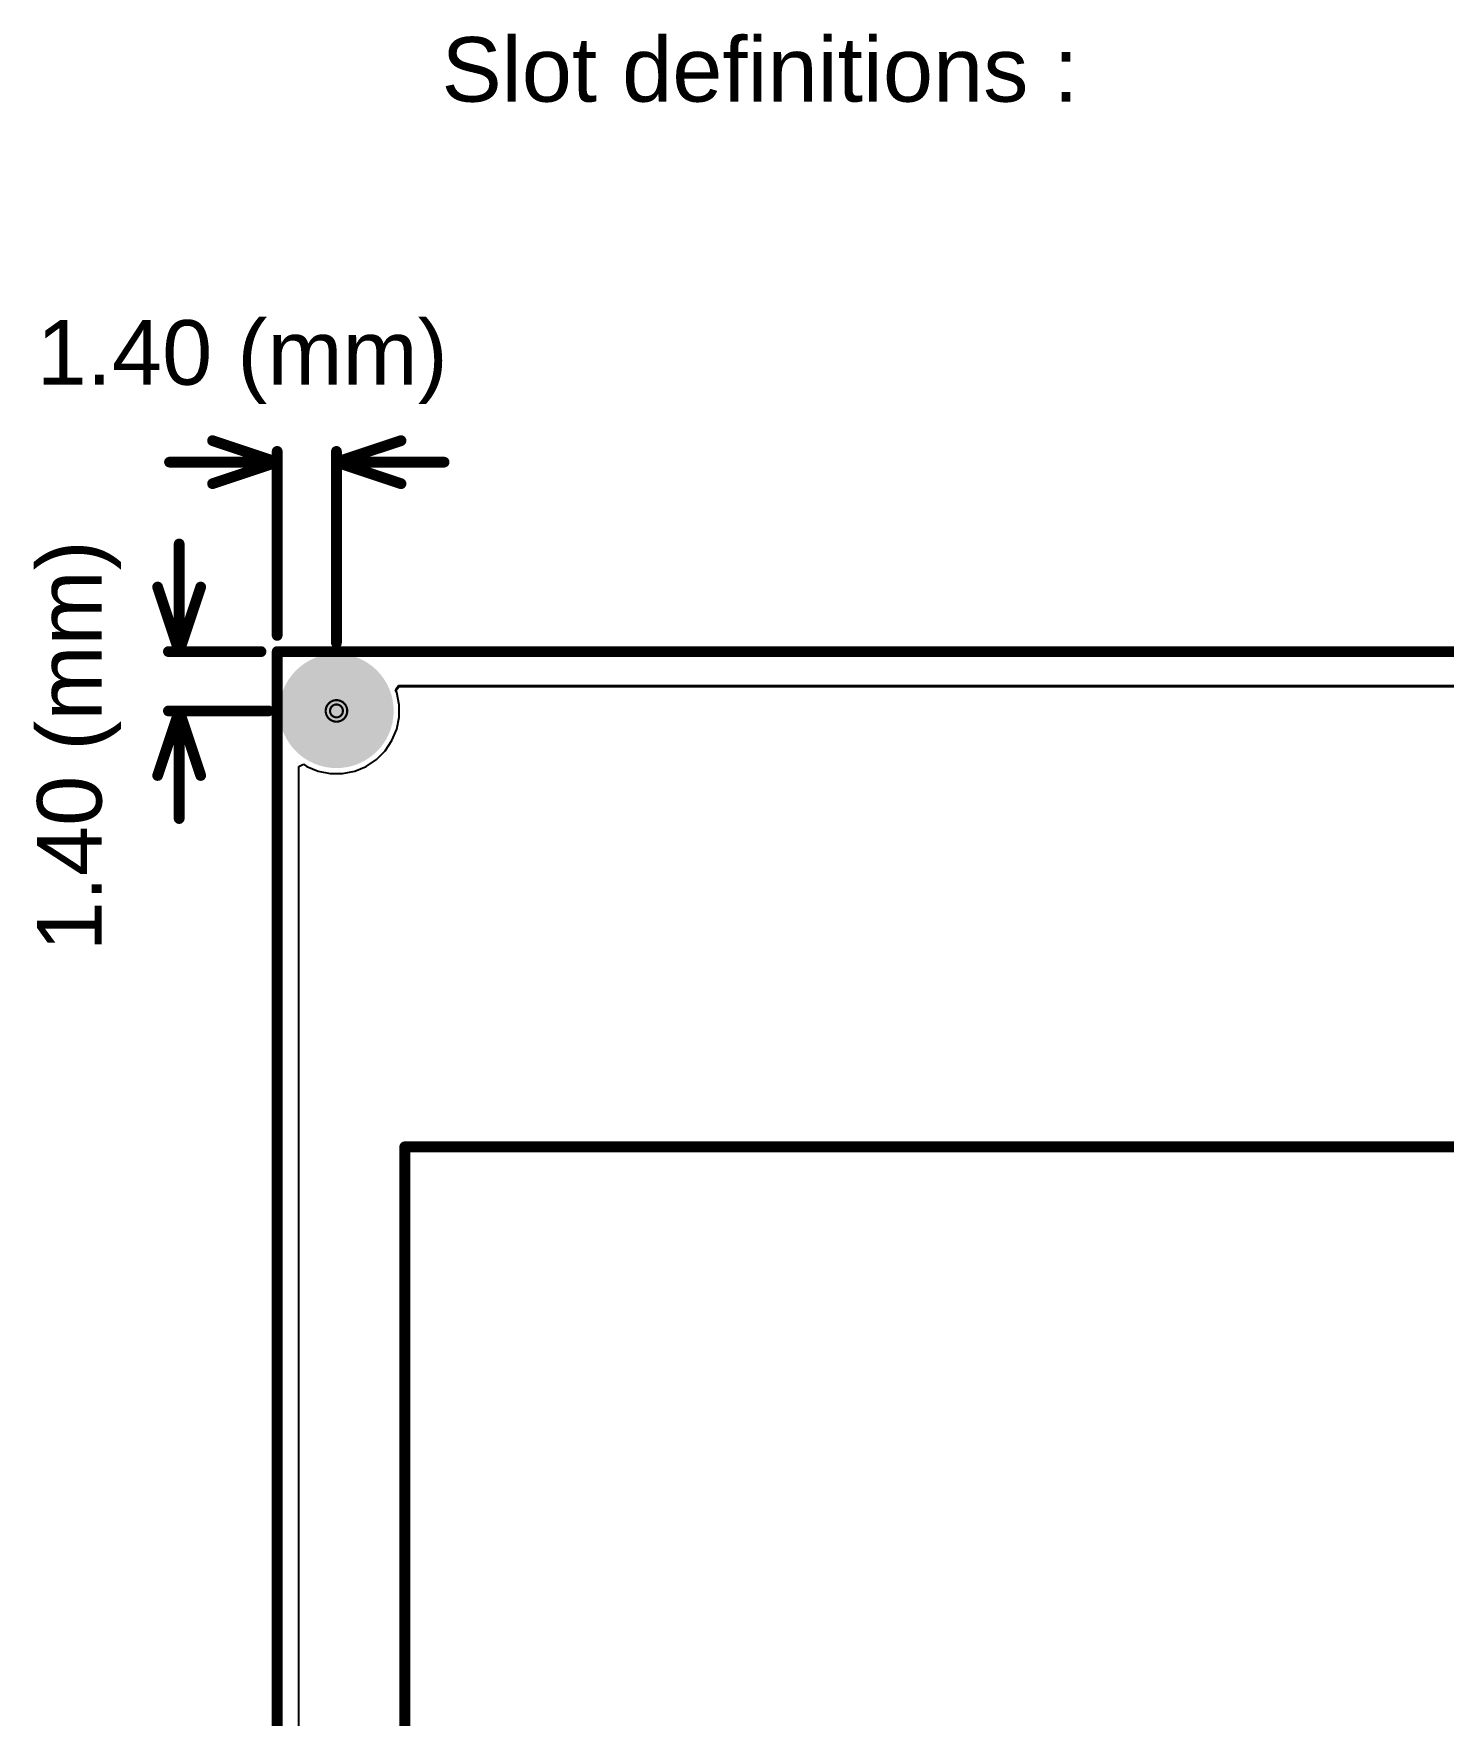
# Model space of a CAD drawing. Header units: millimetres. Extents: x -6 to 194, y -120 to 229.
# Drawn here: x -5.74 to 27.52, y 134.73 to 174.43 of the extents above; entities that cross this region are included whole.
import ezdxf

# ---------------------------------------------------------------- set-up
doc = ezdxf.new("R2010")
doc.units = ezdxf.units.MM
for name, color, linetype in [('BottomLayer', 5, 'Continuous'), ('BottomSolder', 6, 'Continuous'), ('DrillDrawing', 1, 'Continuous'), ('Mechanical1', 6, 'Continuous'), ('Mechanical2', 216, 'Continuous'), ('MultiLayer', 9, 'Continuous'), ('PadHoleLayer', 156, 'Continuous'), ('TopLayer', 1, 'Continuous'), ('TopOverlay', 2, 'Continuous'), ('TopSolder', 216, 'Continuous')]:
    doc.layers.add(name, color=color, linetype=linetype)
doc.styles.add('Arial', font='', dxfattribs={"height": 0.2})
doc.styles.get('Arial').set_extended_font_data('Arial')

msp = doc.modelspace()

# ---------------------------------------------------------------- hatches: boundary and pattern name
at = {"layer": 'BottomLayer'}
h = msp.add_hatch(color=5, dxfattribs=at)
edge = h.paths.add_edge_path()
edge.add_arc((1.4, 158.442), 1.3, 0, 360)
at = {"layer": 'BottomSolder'}
h = msp.add_hatch(color=6, dxfattribs=at)
edge = h.paths.add_edge_path()
edge.add_arc((1.4, 158.442), 1.35, 0, 360)
at = {"layer": 'MultiLayer'}
h = msp.add_hatch(color=9, dxfattribs=at)
edge = h.paths.add_edge_path()
edge.add_arc((1.4, 158.442), 1.3, 0, 360)
at = {"layer": 'PadHoleLayer'}
h = msp.add_hatch(color=156, dxfattribs=at)
edge = h.paths.add_edge_path()
edge.add_arc((1.4, 158.442), 1, 0, 360)
at = {"layer": 'TopLayer'}
h = msp.add_hatch(color=1, dxfattribs=at)
edge = h.paths.add_edge_path()
edge.add_arc((1.4, 158.442), 1.3, 0, 360)
at = {"layer": 'TopSolder'}
h = msp.add_hatch(color=216, dxfattribs=at)
edge = h.paths.add_edge_path()
edge.add_arc((1.4, 158.442), 1.35, 0, 360)

# ---------------------------------------------------------------- linework, layer by layer
at = {"layer": 'BottomLayer'}
for p, q in [((2.804, 158.914), (2.875, 159.019)), ((2.821, 158.873), (2.804, 158.914)), ((2.878, 158.588), (2.821, 158.873)), ((2.875, 159.019), (68.127, 159.019)), ((2.878, 158.297), (2.878, 158.588)), ((2.71, 157.742), (2.821, 158.011)), ((2.821, 158.011), (2.878, 158.297)), ((2.548, 157.5), (2.71, 157.742)), ((0.508, 157.126), (0.62, 157.186)), ((0.62, 157.186), (0.7, 157.133)), ((2.1, 157.133), (2.342, 157.294)), ((2.342, 157.294), (2.548, 157.5)), ((0.508, 81.236), (0.508, 157.126)), ((0.7, 157.133), (0.969, 157.021)), ((0.969, 157.021), (1.254, 156.964)), ((1.254, 156.964), (1.546, 156.964)), ((1.546, 156.964), (1.831, 157.021)), ((1.831, 157.021), (2.1, 157.133))]:
    msp.add_line(p, q, dxfattribs=at)
at = {"layer": 'DrillDrawing'}
for points, const_width in [([(1.654, 158.442, 1), (1.146, 158.442, 1)], 0.0508), ([(1.133, 158.442, 1), (1.159, 158.442, 1)], 0.0254), ([(1.552, 158.442, 1), (1.248, 158.442, 1)], 0.0508), ([(1.235, 158.442, 1), (1.26, 158.442, 1)], 0.0254), ([(1.54, 158.442, 1), (1.565, 158.442, 1)], 0.0254), ([(1.641, 158.442, 1), (1.667, 158.442, 1)], 0.0254)]:
    msp.add_lwpolyline(points, format="xyb", close=True, dxfattribs=dict(at, const_width=const_width))
at = {"layer": 'Mechanical1', "const_width": 0.254}
for points in [[(-1.524, 164.821), (0, 164.313)], [(1.4, 164.313), (2.924, 164.821)], [(-2.54, 164.313), (0, 164.313)], [(-1.524, 163.805), (0, 164.313)], [(0, 160.223), (0, 164.567)], [(1.4, 160.046), (1.4, 164.567)], [(1.4, 164.313), (2.924, 163.805)], [(1.4, 164.313), (3.94, 164.313)], [(-2.311, 159.842), (-2.311, 162.382)], [(-2.819, 161.366), (-2.311, 159.842)], [(-2.311, 159.842), (-1.803, 161.366)], [(-2.565, 159.842), (-0.381, 159.842)], [(-2.819, 156.918), (-2.311, 158.442)], [(-2.565, 158.442), (-0.204, 158.442)], [(-2.311, 158.442), (-1.803, 156.918)], [(-2.311, 155.902), (-2.311, 158.442)]]:
    msp.add_lwpolyline(points, dxfattribs=at)
at = {"layer": 'Mechanical1', "const_width": 0.127}
for points in [[(-1.587, 164.821, 1), (-1.46, 164.821, 1)], [(2.86, 164.821, 1), (2.987, 164.821, 1)], [(-2.603, 164.313, 1), (-2.476, 164.313, 1)], [(-0.063, 164.567, 1), (0.064, 164.567, 1)], [(-0.063, 164.313, 1), (0.064, 164.313, 1)], [(-0.063, 164.313, 1), (0.064, 164.313, 1)], [(-0.063, 164.313, 1), (0.064, 164.313, 1)], [(1.336, 164.567, 1), (1.463, 164.567, 1)], [(1.336, 164.313, 1), (1.463, 164.313, 1)], [(1.336, 164.313, 1), (1.463, 164.313, 1)], [(1.336, 164.313, 1), (1.463, 164.313, 1)], [(3.876, 164.313, 1), (4.003, 164.313, 1)], [(-1.587, 163.805, 1), (-1.46, 163.805, 1)], [(2.86, 163.805, 1), (2.987, 163.805, 1)], [(-2.375, 162.382, 1), (-2.248, 162.382, 1)], [(-2.883, 161.366, 1), (-2.756, 161.366, 1)], [(-1.867, 161.366, 1), (-1.74, 161.366, 1)], [(-2.629, 159.842, 1), (-2.502, 159.842, 1)], [(-2.375, 159.842, 1), (-2.248, 159.842, 1)], [(-2.375, 159.842, 1), (-2.248, 159.842, 1)], [(-2.375, 159.842, 1), (-2.248, 159.842, 1)], [(-0.444, 159.842, 1), (-0.317, 159.842, 1)], [(-0.063, 160.223, 1), (0.064, 160.223, 1)], [(1.336, 160.046, 1), (1.463, 160.046, 1)], [(-2.629, 158.442, 1), (-2.502, 158.442, 1)], [(-2.375, 158.442, 1), (-2.248, 158.442, 1)], [(-2.375, 158.442, 1), (-2.248, 158.442, 1)], [(-2.375, 158.442, 1), (-2.248, 158.442, 1)], [(-0.268, 158.442, 1), (-0.141, 158.442, 1)], [(-2.883, 156.918, 1), (-2.756, 156.918, 1)], [(-1.867, 156.918, 1), (-1.74, 156.918, 1)], [(-2.375, 155.902, 1), (-2.248, 155.902, 1)]]:
    msp.add_lwpolyline(points, format="xyb", close=True, dxfattribs=at)
at = {"layer": 'Mechanical2', "const_width": 0.254}
for points in [[(0, 159.842), (71.002, 159.842)], [(0, 159.842), (0, 0)]]:
    msp.add_lwpolyline(points, dxfattribs=at)
at = {"layer": 'Mechanical2', "const_width": 0.127}
msp.add_lwpolyline([(-0.063, 159.842, 1), (0.064, 159.842, 1)], format="xyb", close=True, dxfattribs=at)
msp.add_lwpolyline([(-0.063, 159.842, 1), (0.064, 159.842, 1)], format="xyb", close=True, dxfattribs=at)
at = {"layer": 'TopLayer'}
for p, q in [((2.794, 158.939), (2.864, 159.045)), ((2.821, 158.873), (2.794, 158.939)), ((2.878, 158.588), (2.821, 158.873)), ((2.864, 159.045), (68.138, 159.045)), ((2.878, 158.297), (2.878, 158.588)), ((2.71, 157.742), (2.821, 158.011)), ((2.821, 158.011), (2.878, 158.297)), ((2.548, 157.5), (2.71, 157.742)), ((0.508, 157.126), (0.62, 157.186)), ((0.62, 157.186), (0.7, 157.133)), ((2.1, 157.133), (2.342, 157.294)), ((2.342, 157.294), (2.548, 157.5)), ((0.508, 81.236), (0.508, 157.126)), ((0.7, 157.133), (0.969, 157.021)), ((0.969, 157.021), (1.254, 156.964)), ((1.254, 156.964), (1.546, 156.964)), ((1.546, 156.964), (1.831, 157.021)), ((1.831, 157.021), (2.1, 157.133))]:
    msp.add_line(p, q, dxfattribs=at)
at = {"layer": 'TopOverlay', "const_width": 0.254}
for points in [[(3.012, 148.154), (68.012, 148.154)], [(3.012, 35.154), (3.012, 148.154)]]:
    msp.add_lwpolyline(points, dxfattribs=at)
at = {"layer": 'TopOverlay', "const_width": 0.127}
msp.add_lwpolyline([(2.948, 148.154, 1), (3.075, 148.154, 1)], format="xyb", close=True, dxfattribs=at)
msp.add_lwpolyline([(2.948, 148.154, 1), (3.075, 148.154, 1)], format="xyb", close=True, dxfattribs=at)

# ---------------------------------------------------------------- texts
at = {"layer": 'DrillDrawing', "style": 'Arial'}
msp.add_text('Slot definitions :', height=1.524, dxfattribs=at).set_placement((3.879, 172.822))
at = {"layer": 'Mechanical1', "style": 'Arial'}
msp.add_text('1.40 (mm)', height=1.524, dxfattribs=at).set_placement((-5.673, 166.141))
msp.add_text('1.40 (mm)', height=1.524, rotation=90, dxfattribs=at).set_placement((-4.14, 152.769))

doc.saveas('drawing.dxf')
